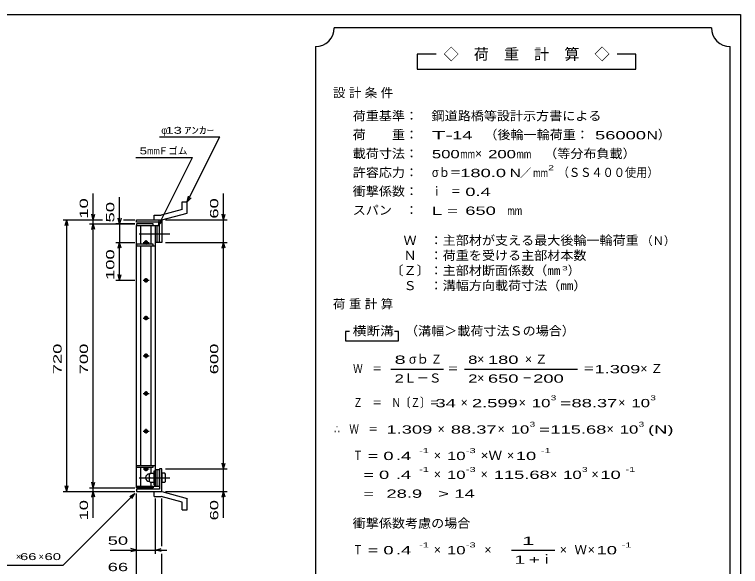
# Model space of a CAD drawing. Units: millimetres, scale not verified. Extents: x -1820 to 1731, y -1282 to 1054.
# Drawn here: x -194 to 1731, y -410 to 1054 of the extents above; entities that cross this region are included whole.
import ezdxf
from ezdxf.enums import TextEntityAlignment as Align

# ---------------------------------------------------------------- set-up
doc = ezdxf.new("R2010")
doc.units = ezdxf.units.MM
doc.header["$LTSCALE"] = 10
doc.linetypes.add('CHAIN', pattern=[18.5, 12, -1.5, 3.5, -1.5])
for name, color, linetype, lineweight in [('0_2', 150, 'Continuous', 25), ('16', 3, 'Continuous', 25), ('19', 6, 'Continuous', 25), ('22', 4, 'Continuous', 25), ('24', 2, 'Continuous', 25)]:
    doc.layers.add(name, color=color, linetype=linetype, lineweight=lineweight)
doc.styles.add('ベクトル', font='')
doc.styles.get('ベクトル').set_extended_font_data('ベクトル')

msp = doc.modelspace()

# ---------------------------------------------------------------- linework, layer by layer
at = {"layer": '0_2'}
for p, q in [((-1729, 1053.5), (1731, 1053.5)), ((1731, 1053.5), (1731, -1146.5))]:
    msp.add_line(p, q, dxfattribs=at)
at = {"layer": '16'}
for p, q in [((129.3, -196.5), (129.3, 494.5)), ((129.3, 494.5), (130, 494.5)), ((174, 499), (130, 499)), ((130, 499), (130, 494.5)), ((130, 494.5), (174, 494.5)), ((130, -196.5), (130, 494.5)), ((130, 494.5), (180, 494.5)), ((141.5, 444.5), (141.5, 494.5)), ((168.5, 444.5), (168.5, 494.5)), ((174, 494.5), (174, 499)), ((180, -196.5), (180, 494.5)), ((180, 494.5), (184.5, 494.5)), ((184.5, 450.5), (184.5, 494.5)), ((184.5, 494.5), (190.5, 494.5)), ((190.5, 450.5), (190.5, 494.5)), ((130, 444.5), (130, 440)), ((174, 444.5), (130, 444.5)), ((147, 449), (163, 449)), ((153, 452), (157, 452)), ((153, 446), (157, 446)), ((155, 444.5), (155, 455)), ((174, 440), (174, 444.5)), ((180, 450.5), (184.5, 450.5)), ((184.5, 450.5), (190.5, 450.5)), ((130, 440), (180, 440)), ((141.5, -142), (141.5, 440)), ((168.5, -142), (168.5, 440)), ((147, 349), (163, 349)), ((153, 352), (157, 352)), ((155, 343), (155, 355)), ((153, 346), (157, 346)), ((153, 252), (157, 252)), ((155, 243), (155, 255)), ((147, 249), (163, 249)), ((153, 246), (157, 246)), ((155, 143), (155, 155)), ((147, 149), (163, 149)), ((153, 152), (157, 152)), ((153, 146), (157, 146)), ((147, 49), (163, 49)), ((153, 52), (157, 52)), ((153, 46), (157, 46)), ((155, 43), (155, 55)), ((147, -51), (163, -51)), ((153, -48), (157, -48)), ((153, -54), (157, -54)), ((155, -57), (155, -45)), ((130, -146.5), (130, -142)), ((130, -142), (180, -142)), ((130, -146.5), (174, -146.5)), ((141.5, -196.5), (141.5, -146.5)), ((147, -151), (163, -151)), ((153, -148), (157, -148)), ((155, -157), (155, -146.5)), ((168.5, -161.5), (168.5, -146.5)), ((174, -146.5), (174, -142)), ((180, -152.5), (184.5, -152.5)), ((184.5, -196.5), (184.5, -152.5)), ((184.5, -152.5), (190.5, -152.5)), ((190.5, -196.5), (190.5, -152.5)), ((153, -154), (157, -154)), ((166, -162.5), (164, -164.5)), ((164, -184.5), (164, -164.5)), ((166, -174.5), (164, -172.5)), ((166, -162.5), (175, -162.5)), ((177, -164.5), (175, -162.5)), ((175, -174.5), (177, -172.5)), ((177, -193), (177, -156)), ((177, -156), (180, -156)), ((180, -193), (180, -156)), ((166, -174.5), (164, -176.5)), ((164, -184.5), (166, -186.5)), ((166, -174.5), (175, -174.5)), ((166, -186.5), (175, -186.5)), ((168.5, -196.5), (168.5, -187.5)), ((177, -176.5), (175, -174.5)), ((175, -186.5), (177, -184.5)), ((129.3, -196.5), (130, -196.5)), ((130, -196.5), (174, -196.5)), ((130, -201), (130, -196.5)), ((130, -196.5), (180, -196.5)), ((174, -201), (130, -201)), ((174, -196.5), (174, -201)), ((177, -193), (180, -193)), ((180, -196.5), (184.5, -196.5)), ((184.5, -196.5), (190.5, -196.5))]:
    msp.add_line(p, q, dxfattribs=at)
at = {"layer": '16', "linetype": 'CHAIN'}
for p, q in [((137, 472.5), (218, 472.5)), ((137, -174.5), (218, -174.5))]:
    msp.add_line(p, q, dxfattribs=at)
at = {"layer": '16'}
for centre, radius, start, end in [((153, 449), 3, 90, 270), ((155, 449), 4, 46.6, 133.4), ((155, 449), 4, 226.6, 313.4), ((157, 449), 3, 270, 90), ((153, 349), 3, 90, 270), ((155, 349), 4, 46.6, 133.4), ((157, 349), 3, 270, 90), ((155, 349), 4, 226.6, 313.4), ((153, 249), 3, 90, 270), ((155, 249), 4, 46.6, 133.4), ((157, 249), 3, 270, 90), ((155, 249), 4, 226.6, 313.4), ((153, 149), 3, 90, 270), ((155, 149), 4, 46.6, 133.4), ((155, 149), 4, 226.6, 313.4), ((157, 149), 3, 270, 90), ((153, 49), 3, 90, 270), ((155, 49), 4, 46.6, 133.4), ((155, 49), 4, 226.6, 313.4), ((157, 49), 3, 270, 90), ((153, -51), 3, 90, 270), ((155, -51), 4, 46.6, 133.4), ((155, -51), 4, 226.6, 313.4), ((157, -51), 3, 270, 90), ((153, -151), 3, 90, 270), ((155, -151), 4, 46.6, 133.4), ((155, -151), 4, 226.6, 313.4), ((157, -151), 3, 270, 90), ((164, -174.5), 10, 90, 270)]:
    msp.add_arc(centre, radius, start, end, dxfattribs=at)
at = {"layer": '19'}
for p, q in [((251.1, 557.1), (264.1, 557.1)), ((251.1, 537.1), (251.1, 557.1)), ((264.1, 527.1), (264.1, 557.1)), ((176.5, 522), (194.8, 522)), ((176.5, 509), (176.5, 522)), ((251.1, 537.1), (194.8, 522)), ((196.5, 509), (264.1, 527.1)), ((130, 503), (130, 509)), ((130, 509), (196.5, 509)), ((190.5, 503), (130, 503)), ((176.5, 509), (196.5, 509)), ((190.5, 449), (190.5, 503)), ((196.5, 509), (196.5, 449)), ((196.5, 449), (190.5, 449)), ((196.5, -151), (190.5, -151)), ((190.5, -151), (190.5, -205)), ((196.5, -211), (196.5, -151)), ((204.5, -162.5), (196.5, -162.5)), ((196.5, -162.5), (196.5, -186.5)), ((206.5, -164.5), (204.5, -162.5)), ((206.5, -172.5), (204.5, -174.5)), ((206.5, -184.5), (206.5, -164.5)), ((196.5, -174.5), (204.5, -174.5)), ((196.5, -186.5), (204.5, -186.5)), ((204.5, -174.5), (206.5, -176.5)), ((204.5, -186.5), (206.5, -184.5)), ((130, -205), (130, -211)), ((190.5, -205), (130, -205)), ((130, -211), (196.5, -211)), ((176.5, -211), (196.5, -211)), ((176.5, -224), (176.5, -211)), ((196.5, -211), (264.1, -229.1)), ((176.5, -224), (194.8, -224)), ((251.1, -239.1), (194.8, -224)), ((264.1, -259.1), (264.1, -229.1)), ((251.1, -259.1), (251.1, -239.1)), ((251.1, -259.1), (264.1, -259.1))]:
    msp.add_line(p, q, dxfattribs=at)
at = {"layer": '22'}
for p, q in [((190.5, 729), (350.5, 729)), ((264.5, 557), (350.5, 729)), ((128, 674.5), (278, 674.5)), ((188, 494.5), (278, 674.5)), ((15, 509), (15, 579)), ((360.5, 509), (360.5, 579)), ((85, 499), (85, 569)), ((264.5, 557), (267.5, 571.6)), ((264.5, 557), (274.5, 568)), ((15, 509), (11, 524)), ((15, 509), (19, 524)), ((360.5, 509), (356.5, 524)), ((360.5, 509), (364.5, 524)), ((-65, 509), (40, 509)), ((-59, 494), (-55, 509)), ((-51, 494), (-55, 509)), ((-55, -211), (-55, 509)), ((5, 509), (40, 509)), ((15, 499), (15, 509)), ((85, 499), (81, 514)), ((89, 514), (85, 499)), ((95, 509), (125, 509)), ((95, 509), (125, 509)), ((188, 494.5), (191, 509.1)), ((188, 494.5), (198, 505.5)), ((206.5, 509), (370.5, 509)), ((360.5, 449), (360.5, 509)), ((5, 499), (125, 499)), ((11, 484), (15, 499)), ((19, 484), (15, 499)), ((15, -201), (15, 499)), ((125, 499), (75, 499)), ((85, 499), (85, 449)), ((75, 449), (125, 449)), ((81, 434), (85, 449)), ((89, 434), (85, 449)), ((85, 349), (85, 449)), ((206.5, 449), (370.5, 449)), ((356.5, 434), (360.5, 449)), ((364.5, 434), (360.5, 449)), ((360.5, -151), (360.5, 449)), ((75, 349), (125, 349)), ((85, 349), (81, 364)), ((85, 349), (89, 364)), ((206.5, -151), (370.5, -151)), ((360.5, -151), (356.5, -136)), ((360.5, -151), (364.5, -136)), ((360.5, -211), (360.5, -151)), ((15, -201), (11, -186)), ((15, -201), (19, -186)), ((-65, -211), (125, -211)), ((-55, -211), (-59, -196)), ((-55, -211), (-51, -196)), ((5, -201), (125, -201)), ((5, -211), (125, -211)), ((11, -226), (15, -211)), ((15, -211), (15, -201)), ((19, -226), (15, -211)), ((15, -281), (15, -211)), ((206.5, -211), (370.5, -211)), ((356.5, -226), (360.5, -211)), ((364.5, -226), (360.5, -211)), ((360.5, -281), (360.5, -211)), ((-65, -406), (125, -216)), ((112, -224), (125, -216)), ((117, -229), (125, -216)), ((130, -376), (130, -216)), ((130, -446), (130, -216)), ((180, -376), (180, -229)), ((196.5, -356), (196.5, -229)), ((130, -366), (115, -362)), ((180, -366), (195, -362)), ((60, -366), (130, -366)), ((115, -370), (130, -366)), ((130, -366), (180, -366)), ((195, -370), (180, -366)), ((180, -366), (210, -366)), ((196.5, -446), (196.5, -376)), ((-265, -406), (-65, -406))]:
    msp.add_line(p, q, dxfattribs=at)
at = {"layer": '24', "color": 4}
for p, q in [((1654, 1018.5), (654, 1018.5)), ((604, 968.5), (604, -581.5)), ((1704, -581.5), (1704, 968.5)), ((924, 948.5), (874, 948.5)), ((874, 948.5), (874, 908.5)), ((1454, 948.5), (1404, 948.5)), ((1454, 908.5), (1454, 948.5)), ((874, 908.5), (1454, 908.5)), ((694, 213.5), (684, 213.5)), ((684, 213.5), (684, 188.5)), ((824, 213.5), (814, 213.5)), ((824, 188.5), (824, 213.5)), ((684, 188.5), (824, 188.5)), ((804, 113.5), (944, 113.5)), ((999, 113.5), (1299, 113.5)), ((1124, -366.5), (1239, -366.5))]:
    msp.add_line(p, q, dxfattribs=at)
for centre, start, end in [((604, 1018.5), 270, 0), ((1704, 1018.5), 180, 270)]:
    msp.add_arc(centre, 50, start, end, dxfattribs=at)

# ---------------------------------------------------------------- texts
at = {"layer": '22', "color": 2, "style": 'ベクトル'}
for s, height, p in [('φ', 18.3, (195.5, 746.5)), ('Ｆゴム', 18.33, (188, 692)), ('×', 18.3, (-190, -383.5)), ('×', 18.3, (-130, -383.5))]:
    msp.add_text(s, height=height, dxfattribs=at).set_placement(p, align=Align.MIDDLE_LEFT)
for s, height, width, p in [(' 13 ', 18.33, 1.6, (195.5, 746.5)), ('ｱﾝｶｰ', 18.33, 1.6, (255.5, 746.5)), ('5', 18.3, 1.45, (138, 692)), ('mm', 18.33, 0.75, (158, 692)), (' 50 ', 21.99, 1.65, (40, -341)), (' 66 ', 18.33, 1.6, (-190, -383.5)), (' 60 ', 18.33, 1.6, (-125, -383.5)), (' 66 ', 21.99, 1.65, (40, -411))]:
    msp.add_text(s, height=height, dxfattribs=dict(at, width=width)).set_placement(p, align=Align.MIDDLE_LEFT)
at = {"layer": '22', "color": 2, "style": 'ベクトル', "width": 1.65}
for s, p in [(' 10 ', (-10, 499)), (' 60 ', (335.5, 499)), (' 50 ', (60, 489)), (' 100 ', (60, 336.5)), (' 720 ', (-80, 86.5)), (' 700 ', (-10, 86.5)), (' 600 ', (335.5, 86.5)), (' 10 ', (-10, -301)), (' 60 ', (335.5, -301))]:
    msp.add_text(s, height=21.99, rotation=90, dxfattribs=at).set_placement(p, align=Align.MIDDLE_LEFT)
at = {"layer": '24', "style": 'ベクトル'}
for s, height, p in [('◇\u3000荷\u3000重\u3000計\u3000算\u3000◇', 29.33, (944, 948.5)), ('）', 24.2, (1512, 735)), ('×', 24.2, (1027, 685)), ('／', 22, (1146.5, 633.5)), ('（Ｎ）', 21.99, (1468, 453.5)), ('）', 24.2, (1273, 375)), ('σｂ', 24.19, (852, 140)), ('×', 24.2, (1033, 140)), ('Ｌ－Ｓ', 24.19, (839, 90)), ('×', 24.2, (1033, 90)), ('×', 24.2, (989, 25)), ('×', 24.2, (1143, 25)), ('×', 24.2, (1407, 25)), ('×', 24.2, (928, -45)), ('×', 24.2, (1087, -45)), ('×', 24.2, (1376, -45)), ('×', 24.2, (918, -115)), ('×', 24.2, (1112, -115)), ('×', 24.2, (918, -165)), ('×', 24.2, (1042, -165)), ('×', 24.2, (1226, -165)), ('×', 24.2, (1336, -165)), ('×', 24.2, (918, -365)), ('×', 24.2, (1052, -365)), ('×', 24.2, (1252, -365)), ('Ｗ', 24.2, (1291, -365)), ('×', 24.2, (1326, -365)), ('ｉ', 24.2, (1200.5, -390))]:
    msp.add_text(s, height=height, dxfattribs=at).set_placement(p, align=Align.MIDDLE_LEFT)
for s, height, width, p in [('荷重基準：\u3000', 24.19, 1.05, (703, 785)), ('鋼道路橋等設計示方書による', 24.19, 1.05, (912, 785)), ('荷\u3000\u3000重：\u3000', 24.19, 1.05, (703, 735)), ('（後輪一輪荷重：', 24.19, 1.05, (1052, 735)), ('T-', 21.99, 2, (913, 733.5)), (' 14 ', 21.99, 1.65, (953, 733.5)), (' 56000', 21.99, 1.65, (1332, 733.5)), ('N', 22, 1.4, (1482, 733.5)), ('載荷寸法：\u3000', 24.19, 1.05, (703, 685)), ('500', 21.99, 1.5, (913, 683.5)), ('200', 21.99, 1.5, (1062, 683.5)), ('\u3000（等分布負載）', 24.19, 1.05, (1176, 685)), ('mm', 21.99, 0.8, (988, 683.5)), ('mm', 21.99, 0.8, (1137, 683.5)), ('許容応力：\u3000', 24.19, 1.05, (703, 635)), ('σｂ＝', 24.19, 0.9, (913, 635)), ('180.0', 21.99, 1.65, (988, 633.5)), ('N', 22, 1.4, (1119, 633.5)), ('mm', 21.99, 0.8, (1181.5, 633.5)), ('2', 13.2, 1.5, (1221.5, 647.5)), ('（ＳＳ４００使用）', 24.19, 0.9, (1246.5, 635)), ('衝撃係数：\u3000', 24.19, 1.05, (703, 585)), ('ｉ\u3000＝', 24.19, 0.75, (913, 585)), (' 0.4', 21.99, 1.65, (988, 583.5)), ('スパン\u3000：\u3000', 24.19, 1.05, (703, 535)), ('L =', 21.99, 1.65, (913, 533.5)), (' 650 ', 21.99, 1.65, (988, 533.5)), ('mm', 21.99, 0.8, (1113, 533.5)), ('\u3000Ｗ\u3000：主部材が支える最大後輪一輪荷重', 24.19, 1.05, (803, 455)), ('\u3000Ｎ\u3000：荷重を受ける主部材本数', 24.19, 1.05, (803, 415)), ('〔Ｚ〕：主部材断面係数（㎜', 24.19, 1.05, (803, 375)), ('3', 11, 1.8, (1258, 381)), ('\u3000Ｓ\u3000：溝幅方向載荷寸法（㎜）', 24.19, 1.05, (803, 335)), ('\u3000（溝幅＞載荷寸法Ｓの場合）', 24.19, 1.05, (807, 215)), ('横断溝', 24.19, 1.1, (703, 215)), ('8', 22, 1.8, (814, 138.5)), ('Ｚ', 24.2, 0.9, (910, 140)), ('8', 22, 1.5, (1009, 138.5)), (' 180 ', 21.99, 1.65, (1048, 138.5)), ('Ｗ\u3000＝', 24.19, 0.75, (704, 115)), ('＝', 24.2, 0.9, (954, 115)), ('＝', 24.2, 0.9, (1314, 115)), ('1.309', 21.99, 1.65, (1344, 113.5)), ('2', 22, 1.5, (814, 88.5)), ('2', 22, 1.5, (1009, 88.5)), (' 650 ', 21.99, 1.65, (1048, 88.5)), (' 200 ', 21.99, 1.65, (1168, 88.5)), ('－', 24.2, 0.75, (1153, 90)), ('Ｚ\u3000＝\u3000Ｎ〔Ｚ〕＝', 24.19, 0.75, (704, 25)), ('3', 13.2, 1.5, (1228, 37.5)), ('3', 13.2, 1.5, (1492, 37.5)), (' 34 ', 21.99, 1.65, (909, 23.5)), ('2.599', 21.99, 1.65, (1019, 23.5)), ('10', 21.99, 1.5, (1178, 23.5)), ('=', 22, 1.7, (1253, 23.5)), ('88.37', 21.99, 1.65, (1283, 23.5)), ('10', 21.99, 1.5, (1442, 23.5)), ('∴\u3000Ｗ\u3000＝', 24.19, 0.75, (654, -45)), (' 1.309', 21.99, 1.65, (779, -46.5)), ('88.37', 21.99, 1.65, (963, -46.5)), ('10', 21.99, 1.5, (1122, -46.5)), ('3', 13.2, 1.5, (1172, -32.5)), ('115.68', 21.99, 1.65, (1227, -46.5)), ('10', 21.99, 1.5, (1411, -46.5)), ('3', 13.2, 1.5, (1461, -32.5)), ('(N)', 21.99, 1.65, (1486, -46.5)), ('=', 22, 1.7, (1197, -46.5)), ('-1', 13.2, 1.65, (879, -102.5)), ('-3', 13.2, 1.65, (1003, -102.5)), ('-1', 13.2, 1.65, (1202, -102.5)), ('Ｔ', 24.2, 0.75, (704, -115)), (' = 0', 21.99, 1.65, (729, -116.5)), (' .4 ', 21.99, 1.65, (804, -116.5)), ('10', 21.99, 1.5, (953, -116.5)), ('×Ｗ', 24.19, 1.1, (1042, -115)), (' 10 ', 21.99, 1.65, (1122, -116.5)), ('-1', 13.2, 1.65, (879, -152.5)), ('-3', 13.2, 1.65, (1003, -152.5)), ('3', 13.2, 1.5, (1311, -152.5)), ('-1', 13.2, 1.65, (1426, -152.5)), ('  = 0', 21.99, 1.65, (704, -166.5)), (' .4 ', 21.99, 1.65, (804, -166.5)), ('10', 21.99, 1.5, (953, -166.5)), ('115.68', 21.99, 1.65, (1077, -166.5)), ('10', 21.99, 1.5, (1261, -166.5)), (' 10 ', 21.99, 1.65, (1346, -166.5)), (' 28.9', 21.99, 1.65, (779, -216.5)), ('>', 22, 1.7, (929, -216.5)), (' 14 ', 21.99, 1.65, (959, -216.5)), ('  =', 21.99, 1.65, (704, -216.5)), ('衝撃係数考慮の場合', 24.19, 1.05, (703, -295)), ('-1', 13.2, 1.65, (879, -352.5)), ('-3', 13.2, 1.65, (1003, -352.5)), ('-1', 13.2, 1.65, (1416, -352.5)), ('Ｔ', 24.2, 0.75, (704, -365)), (' = 0', 21.99, 1.65, (729, -366.5)), (' .4 ', 21.99, 1.65, (804, -366.5)), ('10', 21.99, 1.5, (953, -366.5)), (' 10 ', 21.99, 1.65, (1336, -366.5))]:
    msp.add_text(s, height=height, dxfattribs=dict(at, width=width)).set_placement(p, align=Align.MIDDLE_LEFT)
at = {"layer": '24', "attachment_point": 4, "style": 'ベクトル'}
for s, insert, char_height in [('\\T1.28;設計条件', (650.5, 845), 24.19), ('\\T1.28;荷重計算', (650.5, 285), 24.19), ('\\T1.42;×Ｚ', (1159.5, 140), 24.19), ('\\T1.42;×Ｚ', (1465.5, 115), 24.19), ('\\T1.25;\\W2;\\~1\\~', (1131.5, -341.5), 21.99), ('\\T1.33;\\W1.75;1+', (1131.5, -391.5), 21.99)]:
    msp.add_mtext(s, dxfattribs=dict(at, insert=insert, char_height=char_height))

doc.saveas('drawing.dxf')
